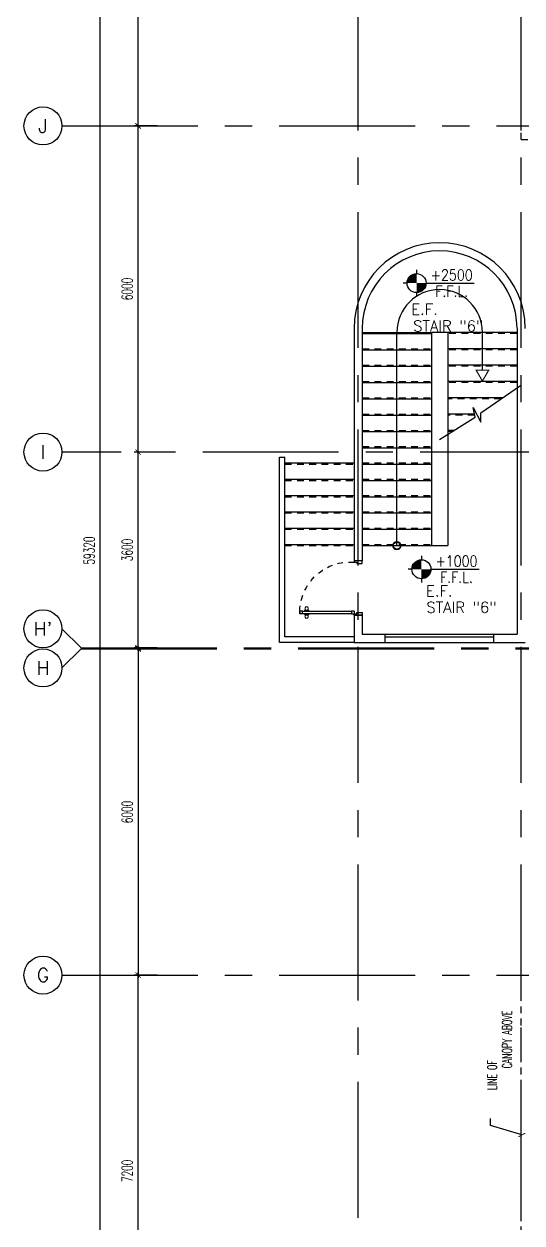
# Model space of a CAD drawing. Extents: x -0.4 to 91.7, y -13.2 to 78.1.
# Drawn here: x -0.35 to 8.82, y 22.79 to 44.84 of the extents above; entities that cross this region are included whole.
import ezdxf
from ezdxf.enums import TextEntityAlignment as Align

# ---------------------------------------------------------------- set-up
doc = ezdxf.new("R2010")
doc.units = 0
doc.header["$MEASUREMENT"] = 0
doc.header["$PDMODE"] = 3
doc.header["$PDSIZE"] = 0.1
for name, pattern in [('CENTERX2', [4, 2.5, -0.5, 0.5, -0.5]), ('HIDDEN', [0.375, 0.25, -0.125]), ('HIDDEN2', [0.1875, 0.125, -0.0625])]:
    doc.linetypes.add(name, pattern=pattern)
doc.layers.get('0').update_dxf_attribs({"color": 11, "linetype": 'CONTINUOUS'})
doc.layers.get('DEFPOINTS').update_dxf_attribs({"color": 11, "linetype": 'CONTINUOUS'})
for name, color, linetype in [('AX', 11, 'CONTINUOUS'), ('AX-CR', 11, 'CONTINUOUS'), ('AX-DIM', 11, 'CONTINUOUS'), ('AX-TXT', 11, 'CONTINUOUS'), ('AXES', 11, 'CENTERX2'), ('CANOPY-LN', 11, 'CONTINUOUS'), ('DOOR', 11, 'CONTINUOUS'), ('Handrail', 11, 'CONTINUOUS'), ('LEV-PL', 11, 'CONTINUOUS'), ('PART', 11, 'CONTINUOUS'), ('RM-NAME', 11, 'CONTINUOUS'), ('STR', 11, 'CONTINUOUS'), ('WALL', 11, 'CONTINUOUS'), ('WIN', 11, 'CONTINUOUS')]:
    doc.layers.add(name, color=color, linetype=linetype)
doc.styles.add('ROMANS', font='ROMANS.shx', dxfattribs={"width": 0.6})
doc.styles.add('S', font='ROMANS.SHX')
doc.dimstyles.new('STANDARD in', dxfattribs={"dimtxt": 0.2, "dimasz": 0.1, "dimexe": 0.07, "dimexo": 0.05, "dimgap": 0.1, "dimtad": 1, "dimdec": 0, "dimlfac": 1000, "dimzin": 0, "dimdsep": 46, "dimtxsty": 'ROMANS', "dimblk": 'ARCHTICK', "dimcen": 0.05, "dimdle": 0.05, "dimclrd": 7, "dimclre": 7, "dimclrt": 2, "dimadec": 0, "dimazin": 0, "dimtfac": 1, "dimtdec": 0, "dimtmove": 2, "dimatfit": 3, "dimldrblk": 'ARCHTICK', "dimfxl": 0, "dimtolj": 1, "dimtzin": 0, "dimarcsym": 0})

# ---------------------------------------------------------------- blocks, each defined once
blk = doc.blocks.new('_ARCHTICK')
at = {"color": 0, "linetype": 'ByBlock', "const_width": 0.15}
blk.add_lwpolyline([(-0.5, -0.5), (0.5, 0.5)], dxfattribs=at)
blk = doc.blocks.new('*D166')
at = {"layer": 'AX-DIM', "color": 7, "linetype": 'ByBlock', "lineweight": -2}
for p, q in [((2.1, 36.97), (1.68, 36.97)), ((1.75, 33.32), (1.75, 37.02)), ((2.1, 33.37), (1.68, 33.37))]:
    blk.add_line(p, q, dxfattribs=at)
at = {"layer": 'DEFPOINTS', "color": 0, "linetype": 'ByBlock'}
for p in [(1.75, 36.97), (2.15, 36.97), (2.15, 33.37)]:
    blk.add_point(p, dxfattribs=at)
at = {"layer": 'AX-DIM', "color": 7, "linetype": 'ByBlock', "lineweight": -2, "xscale": 0.1, "yscale": 0.1, "zscale": 0.1}
for p, rotation in [((1.75, 36.97), 90), ((1.75, 33.37), 270)]:
    blk.add_blockref('_ARCHTICK', p, dxfattribs=dict(at, rotation=rotation))
at = {"layer": 'AX-DIM', "color": 2, "linetype": 'ByBlock', "insert": (1.55, 35.17), "char_height": 0.2, "attachment_point": 5, "rotation": 90, "style": 'ROMANS'}
blk.add_mtext('\\A1;3600', dxfattribs=at)
blk = doc.blocks.new('*D167')
at = {"layer": 'AX-DIM', "color": 7, "lineweight": -2}
for p, q in [((1.05, 5.45), (1.05, 64.87)), ((10.901, 64.82), (0.98, 64.82)), ((10.901, 5.5), (0.98, 5.5))]:
    blk.add_line(p, q, dxfattribs=at)
at = {"layer": 'DEFPOINTS', "color": 0}
for p in [(1.05, 64.82), (10.951, 64.82), (10.951, 5.5)]:
    blk.add_point(p, dxfattribs=at)
at = {"layer": 'AX-DIM', "color": 7, "lineweight": -2, "xscale": 0.1, "yscale": 0.1, "zscale": 0.1}
for p, rotation in [((1.05, 64.82), 90), ((1.05, 5.5), 270)]:
    blk.add_blockref('_ARCHTICK', p, dxfattribs=dict(at, rotation=rotation))
at = {"layer": 'AX-DIM', "color": 2, "insert": (0.85, 35.16), "char_height": 0.2, "attachment_point": 5, "rotation": 90, "style": 'ROMANS'}
blk.add_mtext('\\A1;59320', dxfattribs=at)
blk = doc.blocks.new('LEV1')
at = {"layer": 'LEV-PL'}
for p, q in [((0, 245), (0, 175)), ((-175, 0), (-245, 0)), ((175, 0), (1061, 0)), ((0, -175), (0, -245))]:
    blk.add_line(p, q, dxfattribs=at)
at = {"layer": 'LEV-PL', "const_width": 175}
for points in [[(-88, 0, -0.414214), (0, 88, -1)], [(88, 0, -0.414214), (0, -88, -1)]]:
    blk.add_lwpolyline(points, format="xyb", dxfattribs=at)
at = {"layer": 'LEV-PL'}
blk.add_circle((0, 0), 175, dxfattribs=at)
at = {"layer": 'LEV-PL', "color": 4, "style": 'S', "width": 0.85}
for tag, p in [('+0000', (646, 50)), ('F.F.L.', (646, -250))]:
    blk.add_attdef(tag, text='', height=200, dxfattribs=at).set_placement(p, align=Align.CENTER)
blk = doc.blocks.new('*D173')
at = {"layer": 'AX-DIM', "color": 7, "lineweight": -2}
for p, q in [((2.1, 27.35), (1.68, 27.35)), ((1.75, 20.1), (1.75, 27.4)), ((2.1, 20.15), (1.68, 20.15))]:
    blk.add_line(p, q, dxfattribs=at)
at = {"layer": 'DEFPOINTS', "color": 0}
for p in [(1.75, 27.35), (2.15, 27.35), (2.15, 20.15)]:
    blk.add_point(p, dxfattribs=at)
at = {"layer": 'AX-DIM', "color": 7, "lineweight": -2, "xscale": 0.1, "yscale": 0.1, "zscale": 0.1}
for p, rotation in [((1.75, 27.35), 90), ((1.75, 20.15), 270)]:
    blk.add_blockref('_ARCHTICK', p, dxfattribs=dict(at, rotation=rotation))
at = {"layer": 'AX-DIM', "color": 2, "insert": (1.55, 23.75), "char_height": 0.2, "attachment_point": 5, "rotation": 90, "style": 'ROMANS'}
blk.add_mtext('\\A1;7200', dxfattribs=at)
blk = doc.blocks.new('AXL')
at = {"layer": 'AX-CR'}
blk.add_circle((-350, 0), 350, dxfattribs=at)
at = {"layer": 'AX-TXT', "style": 'ROMANS'}
blk.add_attdef('AX', text='', height=250, dxfattribs=at).set_placement((-350, 0), align=Align.MIDDLE)
blk = doc.blocks.new('*D177')
at = {"layer": 'AX-DIM', "color": 7, "linetype": 'ByBlock', "lineweight": -2}
for p, q in [((2.1, 50.17), (1.68, 50.17)), ((1.75, 42.92), (1.75, 50.22)), ((2.1, 42.97), (1.68, 42.97))]:
    blk.add_line(p, q, dxfattribs=at)
at = {"layer": 'DEFPOINTS', "color": 0, "linetype": 'ByBlock'}
for p in [(1.75, 50.17), (2.15, 50.17), (2.15, 42.97)]:
    blk.add_point(p, dxfattribs=at)
at = {"layer": 'AX-DIM', "color": 7, "linetype": 'ByBlock', "lineweight": -2, "xscale": 0.1, "yscale": 0.1, "zscale": 0.1}
for p, rotation in [((1.75, 50.17), 90), ((1.75, 42.97), 270)]:
    blk.add_blockref('_ARCHTICK', p, dxfattribs=dict(at, rotation=rotation))
at = {"layer": 'AX-DIM', "color": 2, "linetype": 'ByBlock', "insert": (1.55, 46.57), "char_height": 0.2, "attachment_point": 5, "rotation": 90, "style": 'ROMANS'}
blk.add_mtext('\\A1;7200', dxfattribs=at)
blk = doc.blocks.new('*D178')
at = {"layer": 'AX-DIM', "color": 7, "linetype": 'ByBlock', "lineweight": -2}
for p, q in [((1.75, 36.92), (1.75, 43.02)), ((2.1, 42.97), (1.68, 42.97)), ((2.1, 36.97), (1.68, 36.97))]:
    blk.add_line(p, q, dxfattribs=at)
at = {"layer": 'DEFPOINTS', "color": 0, "linetype": 'ByBlock'}
for p in [(1.75, 42.97), (2.15, 42.97), (2.15, 36.97)]:
    blk.add_point(p, dxfattribs=at)
at = {"layer": 'AX-DIM', "color": 7, "linetype": 'ByBlock', "lineweight": -2, "xscale": 0.1, "yscale": 0.1, "zscale": 0.1}
for p, rotation in [((1.75, 42.97), 90), ((1.75, 36.97), 270)]:
    blk.add_blockref('_ARCHTICK', p, dxfattribs=dict(at, rotation=rotation))
at = {"layer": 'AX-DIM', "color": 2, "linetype": 'ByBlock', "insert": (1.55, 39.97), "char_height": 0.2, "attachment_point": 5, "rotation": 90, "style": 'ROMANS'}
blk.add_mtext('\\A1;6000', dxfattribs=at)
blk = doc.blocks.new('*D194')
at = {"layer": 'AX-DIM', "color": 7, "linetype": 'ByBlock', "lineweight": -2}
for p, q in [((2.1, 33.35), (1.68, 33.35)), ((1.75, 33.4), (1.75, 27.3)), ((2.1, 27.35), (1.68, 27.35))]:
    blk.add_line(p, q, dxfattribs=at)
at = {"layer": 'DEFPOINTS', "color": 0, "linetype": 'ByBlock'}
for p in [(2.15, 33.35), (1.75, 27.35), (2.15, 27.35)]:
    blk.add_point(p, dxfattribs=at)
at = {"layer": 'AX-DIM', "color": 7, "linetype": 'ByBlock', "lineweight": -2, "xscale": 0.1, "yscale": 0.1, "zscale": 0.1}
for p, rotation in [((1.75, 33.35), 90), ((1.75, 27.35), 270)]:
    blk.add_blockref('_ARCHTICK', p, dxfattribs=dict(at, rotation=rotation))
at = {"layer": 'AX-DIM', "color": 2, "linetype": 'ByBlock', "insert": (1.55, 30.35), "char_height": 0.2, "attachment_point": 5, "rotation": 90, "style": 'ROMANS'}
blk.add_mtext('\\A1;6000', dxfattribs=at)
blk = doc.blocks.new('STL-DR')
at = {"layer": 'DOOR', "color": 0, "linetype": 'ByBlock'}
for p, q in [((50, 0), (0, 0)), ((0, -150), (0, 0)), ((50, -100), (50, 0)), ((0, -150), (25, -150)), ((25, -100), (50, -100)), ((25, -150), (25, -100)), ((75, -150), (25, -150)), ((25, -200), (25, -150)), ((75, -200), (25, -200)), ((75, -150), (75, -200)), ((950, -100), (950, 0)), ((950, 0), (1000, 0)), ((975, -100), (950, -100)), ((975, -150), (975, -100)), ((1000, -150), (975, -150)), ((1000, 0), (1000, -150)), ((18, -990), (9, -990)), ((9, -1055), (9, -990)), ((18, -1055), (9, -1055)), ((18, -978), (18, -1068)), ((25, -978), (18, -978)), ((18, -1055), (18, -990)), ((25, -1068), (18, -1068)), ((25, -1100), (75, -1100)), ((25, -1100), (25, -1150)), ((75, -978), (82, -978)), ((75, -1068), (82, -1068)), ((75, -1100), (75, -1150)), ((82, -978), (82, -1068)), ((82, -990), (91, -990)), ((82, -1055), (82, -990)), ((82, -1055), (91, -1055)), ((91, -1055), (91, -990)), ((25, -1150), (75, -1150)), ((75, -1150), (25, -1150))]:
    blk.add_line(p, q, dxfattribs=at)
at = {"layer": 'DOOR', "linetype": 'ByBlock'}
for p, q in [((25, -200), (25, -1100)), ((75, -1100), (75, -200))]:
    blk.add_line(p, q, dxfattribs=at)
at = {"layer": 'DOOR', "color": 0, "linetype": 'ByBlock'}
for centre in [(-24, -1023), (124, -1023)]:
    blk.add_circle(centre, 32.4, dxfattribs=at)
at = {"layer": 'DOOR', "linetype": 'HIDDEN', "ltscale": 0.5}
blk.add_arc((50, -223), 928, 271.544, 4.4816, dxfattribs=at)
at = {"layer": 'WALL'}
for p, q in [((0, 0), (0, -150)), ((0, 0), (0, -150)), ((1000, 0), (1000, -150))]:
    blk.add_line(p, q, dxfattribs=at)

msp = doc.modelspace()

# ---------------------------------------------------------------- linework, layer by layer
for p, q in [((7.1514, 39.1702), (7.1514, 35.2502)), ((7.4514, 39.1702), (7.1514, 39.1702)), ((7.4514, 39.1702), (7.4514, 35.2502)), ((8.058, 37.6902), (8.7894, 38.1979)), ((7.9176, 37.7888), (8.058, 37.5199)), ((7.9527, 37.6134), (7.9176, 37.7888)), ((7.2975, 37.2043), (7.9527, 37.6134)), ((8.058, 37.5199), (8.058, 37.6902)), ((7.5632, 37.3702), (7.4514, 37.3702)), ((7.5312, 37.3502), (7.4514, 37.3502)), ((7.1514, 35.2502), (7.4514, 35.2502))]:
    msp.add_line(p, q)
at = {"layer": 'AXES'}
for p, q in [((5.8014, -1.1143), (5.8014, 77.3632)), ((8.8014, -1.1143), (8.8014, 77.3632)), ((0.35, 42.97), (69.4414, 42.97)), ((69.4414, 36.97), (0.35, 36.97)), ((0.7, 33.37), (0.35, 33.72)), ((0.7, 33.35), (0.35, 33)), ((0.7, 33.37), (69.4414, 33.37)), ((0.7, 33.35), (69.4414, 33.35)), ((0.35, 27.35), (69.4414, 27.35))]:
    msp.add_line(p, q, dxfattribs=at)
at = {"layer": 'CANOPY-LN', "linetype": 'HIDDEN2'}
for p, q in [((8.8014, 42.72), (8.8014, 50.42)), ((8.8014, 42.72), (10.9514, 42.72)), ((8.8014, 19.9), (8.8014, 27.6))]:
    msp.add_line(p, q, dxfattribs=at)
at = {"layer": 'Handrail'}
for p, q in [((4.3514, 33.47), (4.3514, 36.8794)), ((4.3514, 36.8794), (4.4514, 36.8794)), ((4.4514, 33.57), (4.4514, 36.8794)), ((5.7264, 33.57), (4.4514, 33.57)), ((5.7264, 33.47), (4.3514, 33.47))]:
    msp.add_line(p, q, dxfattribs=at)
at = {"layer": 'STR'}
for p, q in [((5.8764, 39.1702), (7.1514, 39.1702)), ((5.8764, 39.1502), (7.1514, 39.1502)), ((6.5139, 35.2502), (6.5139, 39.1726)), ((8.7264, 39.1702), (7.4514, 39.1702)), ((8.0889, 38.4771), (8.0889, 39.1726)), ((5.8764, 38.8502), (7.1514, 38.8502)), ((8.7264, 38.8702), (7.4514, 38.8702)), ((5.8764, 38.5502), (7.1514, 38.5502)), ((8.7264, 38.5702), (7.4514, 38.5702)), ((5.8764, 38.2502), (7.1514, 38.2502)), ((8.7264, 38.2702), (7.4514, 38.2702)), ((5.8764, 37.9502), (7.1514, 37.9502)), ((8.4613, 37.9702), (7.4514, 37.9702)), ((5.8764, 37.6502), (7.1514, 37.6502)), ((7.9414, 37.6702), (7.4514, 37.6702)), ((5.8764, 37.3502), (7.1514, 37.3502)), ((7.5632, 37.3702), (7.4514, 37.3702)), ((7.5312, 37.3502), (7.4514, 37.3502)), ((5.8764, 37.0502), (7.1514, 37.0502)), ((4.4514, 36.7702), (5.7264, 36.7702)), ((5.8764, 36.7502), (7.1514, 36.7502)), ((4.4514, 36.4702), (5.7264, 36.4702)), ((5.8764, 36.4502), (7.1514, 36.4502)), ((4.4514, 36.1702), (5.7264, 36.1702)), ((5.8764, 36.1502), (7.1514, 36.1502)), ((4.4514, 35.8702), (5.7264, 35.8702)), ((5.8764, 35.8502), (7.1514, 35.8502)), ((4.4514, 35.5702), (5.7264, 35.5702)), ((5.8764, 35.5502), (7.1514, 35.5502)), ((4.4514, 35.2702), (5.7264, 35.2702)), ((5.8764, 35.2502), (7.1514, 35.2502))]:
    msp.add_line(p, q, dxfattribs=at)
at = {"layer": 'STR', "linetype": 'HIDDEN2'}
for p, q in [((5.8764, 39.1702), (7.1514, 39.1702)), ((5.8764, 39.1502), (7.1514, 39.1502)), ((8.7264, 39.1502), (7.4514, 39.1502)), ((5.8764, 38.8702), (7.1514, 38.8702)), ((8.7264, 38.8502), (7.4514, 38.8502)), ((5.8764, 38.5702), (7.1514, 38.5702)), ((8.7264, 38.5502), (7.4514, 38.5502)), ((5.8764, 38.2702), (7.1514, 38.2702)), ((8.7264, 38.2502), (7.4514, 38.2502)), ((5.8764, 37.9702), (7.1514, 37.9702)), ((8.4325, 37.9502), (7.4514, 37.9502)), ((5.8764, 37.6702), (7.1514, 37.6702)), ((7.9454, 37.6502), (7.4514, 37.6502)), ((5.8764, 37.3702), (7.1514, 37.3702)), ((5.8764, 37.0702), (7.1514, 37.0702)), ((4.4514, 36.7502), (5.7264, 36.7502)), ((5.8764, 36.7702), (7.1514, 36.7702)), ((4.4514, 36.4502), (5.7264, 36.4502)), ((5.8764, 36.4702), (7.1514, 36.4702)), ((5.8764, 36.1702), (7.1514, 36.1702)), ((4.4514, 36.1502), (5.7264, 36.1502)), ((4.4514, 35.8502), (5.7264, 35.8502)), ((5.8764, 35.8702), (7.1514, 35.8702)), ((4.4514, 35.5502), (5.7264, 35.5502)), ((5.8764, 35.5702), (7.1514, 35.5702)), ((4.4514, 35.2502), (5.7264, 35.2502)), ((5.8764, 35.2702), (7.1514, 35.2702))]:
    msp.add_line(p, q, dxfattribs=at)
at = {"layer": 'STR', "const_width": 0.0215}
msp.add_lwpolyline([(7.9735, 38.4771), (8.2044, 38.4771), (8.0889, 38.2771)], close=True, dxfattribs=at)
at = {"layer": 'STR'}
for radius in [0.075, 0.065]:
    msp.add_circle((6.5139, 35.2502), radius, dxfattribs=at)
msp.add_arc((7.3014, 39.1726), 0.7875, 0, 180, dxfattribs=at)
at = {"layer": 'WALL'}
for p, q in [((5.7264, 39.2455), (5.7264, 34.97)), ((5.8764, 39.2455), (5.8764, 34.97)), ((8.7264, 39.2455), (8.7264, 33.62)), ((5.7264, 33.97), (5.7264, 33.47)), ((5.8764, 33.97), (5.8764, 33.62)), ((5.8764, 33.62), (6.3014, 33.62)), ((6.3014, 33.47), (6.3014, 33.62)), ((8.3014, 33.47), (8.3014, 33.62)), ((8.3014, 33.62), (8.7264, 33.62)), ((5.7264, 33.47), (6.3014, 33.47)), ((8.3014, 33.47), (8.8764, 33.47))]:
    msp.add_line(p, q, dxfattribs=at)
for radius, start, end in [(1.575, 0, 180), (1.425, 0.15389, 180.00002)]:
    msp.add_arc((7.3014, 39.2455), radius, start, end, dxfattribs=at)
at = {"layer": 'WIN'}
for p, q in [((6.3014, 33.62), (8.3014, 33.62)), ((6.3014, 33.57), (8.3014, 33.57)), ((6.3014, 33.47), (8.3014, 33.47))]:
    msp.add_line(p, q, dxfattribs=at)

# ---------------------------------------------------------------- block references
at = {"layer": 'AX', "xscale": 0.001000000047497451, "yscale": 0.0009999999892897904, "zscale": 0.001}
for p, values in [((0.35, 42.97), {'AX': 'J'}), ((0.35, 36.97), {'AX': 'I'}), ((0.35, 33.72), {'AX': "H'"}), ((0.35, 33), {'AX': 'H'}), ((0.35, 27.35), {'AX': 'G'})]:
    msp.add_blockref('AXL', p, dxfattribs=at).add_auto_attribs(values)
at = {"layer": 'DOOR', "color": 1, "xscale": -0.0009999999892897904, "yscale": 0.0009999999892897904, "zscale": 0.001, "rotation": 270}
msp.add_blockref('STL-DR', (5.8764, 33.97), dxfattribs=at)
at = {"layer": 'PART', "xscale": 0.001000000047497451, "yscale": 0.0009999999892897904, "zscale": 0.001}
for p, values in [((6.8773, 40.0776), {'F.F.L.': 'F.F.L.', '+0000': '+2500'}), ((6.9658, 34.8154), {'F.F.L.': 'F.F.L.', '+0000': '+1000'})]:
    msp.add_blockref('LEV1', p, dxfattribs=at).add_auto_attribs(values)

# ---------------------------------------------------------------- texts
at = {"layer": 'CANOPY-LN', "color": 4, "char_height": 0.175, "attachment_point": 6, "rotation": 90, "style": 'ROMANS'}
for s, insert in [('CANOPY ABOVE', (8.5426, 26.6965)), ('LINE OF ', (8.2688, 25.7845))]:
    msp.add_mtext(s, dxfattribs=dict(at, insert=insert))
at = {"layer": 'RM-NAME', "style": 'ROMANS'}
for s, p in [('E.F.', (7.0231, 39.5955)), ('STAIR "6"', (7.4607, 39.2904)), ('E.F.', (7.2958, 34.4147)), ('STAIR "6"', (7.7048, 34.1147))]:
    msp.add_text(s, height=0.2, dxfattribs=at).set_placement(p, align=Align.MIDDLE)

# ---------------------------------------------------------------- dimensions: what is measured, and where the dimension line sits
at = {"layer": 'AX-DIM'}
dim = msp.add_linear_dim(base=(1.05, 64.82), p1=(10.9514, 5.5), p2=(10.9514, 64.82), angle=90, dimstyle='STANDARD in', dxfattribs=at)
dim.commit()
dim.dimension.update_dxf_attribs({"geometry": '*D167', "text_midpoint": (0.85, 35.16)})
at = {"layer": 'AX-DIM', "color": 1, "linetype": 'ByBlock'}
for base, p1, p2, picture, middle in [((1.75, 50.17), (2.15, 42.97), (2.15, 50.17), '*D177', (1.55, 46.57)), ((1.75, 42.97), (2.15, 36.97), (2.15, 42.97), '*D178', (1.55, 39.97)), ((1.75, 36.97), (2.15, 33.37), (2.15, 36.97), '*D166', (1.55, 35.17)), ((1.75, 27.35), (2.15, 33.35), (2.15, 27.35), '*D194', (1.55, 30.35))]:
    dim = msp.add_linear_dim(base=base, p1=p1, p2=p2, angle=90, dimstyle='STANDARD in', dxfattribs=at)
    dim.commit()
    dim.dimension.update_dxf_attribs({"geometry": picture, "text_midpoint": middle})
at = {"layer": 'AX-DIM', "color": 6}
dim = msp.add_linear_dim(base=(1.75, 27.35), p1=(2.15, 20.15), p2=(2.15, 27.35), angle=90, dimstyle='STANDARD in', dxfattribs=at)
dim.commit()
dim.dimension.update_dxf_attribs({"geometry": '*D173', "text_midpoint": (1.55, 23.75)})

# ---------------------------------------------------------------- leaders
at = {"layer": 'CANOPY-LN', "color": 11}
msp.add_leader([(8.8144, 24.4097), (8.2381, 24.5855), (8.2381, 24.7103)], dimstyle='STANDARD in', dxfattribs=at)

doc.saveas('drawing.dxf')
